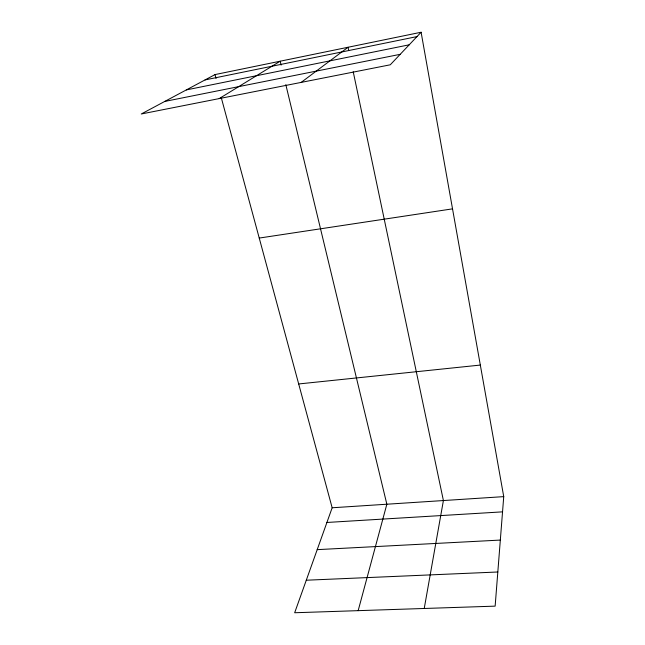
<?xml version="1.0" encoding="UTF-8"?>
<svg xmlns="http://www.w3.org/2000/svg" width="645" height="645" viewBox="0 0 645 645"><rect width="100%" height="100%" fill="white"/><g stroke="black" fill="none" stroke-linecap="round" stroke-linejoin="round"><path stroke-width="0.97" d="M421.104 32.25L390.273 64.798L141.263 113.988L215.035 74.586L421.104 32.25L503.737 496.634L495.142 606.139L294.668 612.75L332.159 507.768L221.283 97.693M424.233 608.477L443.405 500.552L353.226 71.772M358.168 610.654L386.847 504.221L285.816 84.648M301.191 82.399L348.066 47.254L348.687 50.197M219.195 98.596L280.172 61.202L281.107 65.113M205.054 79.916L416.984 36.596M186.324 89.921L409.212 44.811M164.765 101.434L400.19 54.325M259.242 238.069L452.524 208.851M298.683 383.96L480.323 365.07M332.159 507.768L503.737 496.634M326.91 522.466L502.544 511.856M317.203 549.645L500.326 540.075M306.286 580.218L497.819 571.994M215.035 74.586L216.075 78.44"/></g></svg>
